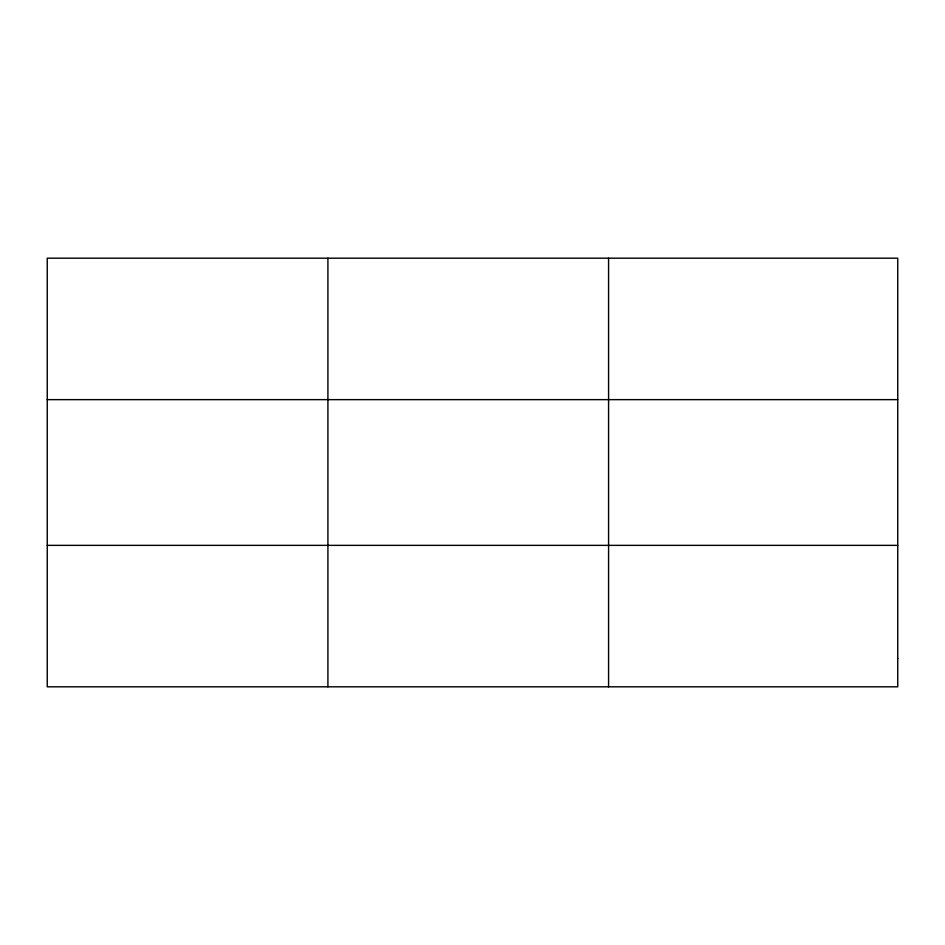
<?xml version="1.0" encoding="UTF-8"?>
<svg xmlns="http://www.w3.org/2000/svg" width="945" height="945" viewBox="0 0 945 945"><rect width="100%" height="100%" fill="white"/><g stroke="black" fill="none" stroke-linecap="round" stroke-linejoin="round"><path stroke-width="1.42" d="M327.915 686.814L327.915 258.186M608.58 686.814L608.58 258.186M47.25 399.64L897.75 399.64M47.25 545.359L897.75 545.359M897.75 658.523L897.75 686.814L47.25 686.814L47.25 258.186L897.75 258.186L897.75 658.523"/></g></svg>
